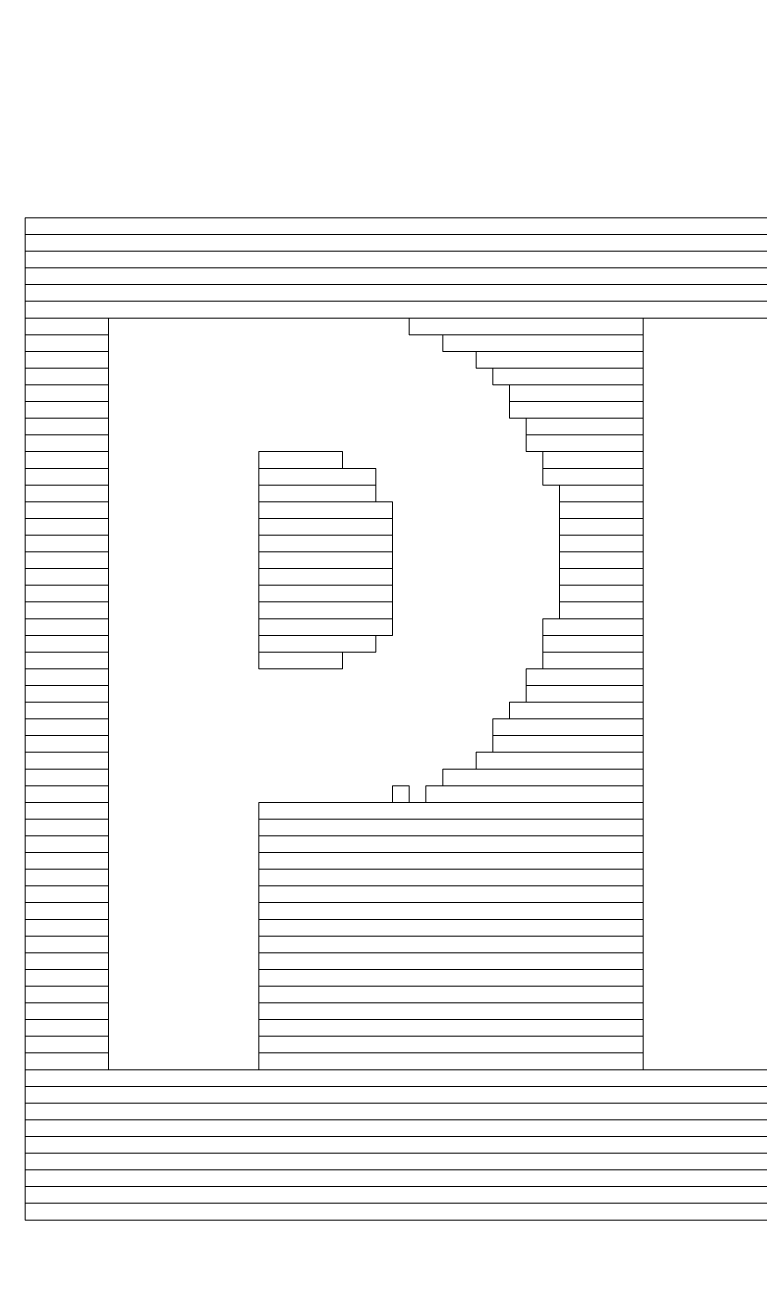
# Model space of a CAD drawing. Header units: millimetres. Extents: x -86 to 67, y -55 to 52.
# Drawn here: x 6.157 to 7.274, y -42.646 to -40.76 of the extents above; entities that cross this region are included whole.
import ezdxf

# ---------------------------------------------------------------- set-up
doc = ezdxf.new("R2010")
doc.units = ezdxf.units.MM
doc.header["$MEASUREMENT"] = 0
doc.layers.add('BG_OUTLINE', color=7, linetype='Continuous')
doc.layers.add('MA_PEN3', color=7, linetype='Continuous')

msp = doc.modelspace()

# ---------------------------------------------------------------- linework, layer by layer
at = {"layer": 'BG_OUTLINE', "color": 3, "lineweight": 9}
msp.add_open_spline([(-60.0926, 34.7331), (-60.0926, 34.7331), (63.7724, 34.7331), (63.7724, 34.7331), (63.7724, 34.7331), (64.585, 34.7336), (65.3646, 34.4113), (65.9396, 33.837), (65.9396, 33.837), (66.5146, 33.2627), (66.8379, 32.4797), (66.8384, 31.667), (66.8384, 31.667), (66.8384, 31.667), (66.8412, -52.28), (66.8412, -52.28), (66.8412, -52.28), (66.8412, -52.28), (66.8384, -52.1933), (66.8384, -52.1933), (66.8384, -52.1933), (66.8389, -53.006), (66.5166, -53.7856), (65.9424, -54.3606), (65.9424, -54.3606), (65.3681, -54.9356), (64.585, -55.2589), (63.7724, -55.2594), (63.7724, -55.2594), (63.7724, -55.2594), (-60.1869, -55.2594), (-60.1869, -55.2594), (-60.1869, -55.2594), (-60.1869, -55.2594), (-60.0853, -55.2518), (-60.0853, -55.2518), (-60.0853, -55.2518), (-60.8979, -55.2523), (-61.6775, -54.9299), (-62.2525, -54.3557), (-62.2525, -54.3557), (-62.8275, -53.7814), (-63.1508, -52.9984), (-63.1513, -52.1857), (-63.1513, -52.1857), (-63.1513, -52.1857), (-63.1587, 31.667), (-63.1587, 31.667), (-63.1587, 31.667), (-63.1592, 32.4797), (-62.8369, 33.2593), (-62.2626, 33.8343), (-62.2626, 33.8343), (-61.6883, 34.4093), (-60.9053, 34.7326), (-60.0926, 34.7331)], degree=3, knots=[0, 0, 0, 0, 0.071429, 0.071429, 0.071429, 0.071429, 0.142857, 0.142857, 0.142857, 0.142857, 0.214286, 0.214286, 0.214286, 0.214286, 0.285714, 0.285714, 0.285714, 0.285714, 0.357143, 0.357143, 0.357143, 0.357143, 0.428571, 0.428571, 0.428571, 0.428571, 0.5, 0.5, 0.5, 0.5, 0.571429, 0.571429, 0.571429, 0.571429, 0.642857, 0.642857, 0.642857, 0.642857, 0.714286, 0.714286, 0.714286, 0.714286, 0.785714, 0.785714, 0.785714, 0.785714, 0.857143, 0.857143, 0.857143, 0.857143, 0.928571, 0.928571, 0.928571, 0.928571, 1, 1, 1, 1], dxfattribs=at)
at = {"layer": 'MA_PEN3', "color": 5, "lineweight": 9}
for points in [[(6.1579, -41.0786), (6.1579, -41.0786), (6.1579, -41.0532), (6.1579, -41.0532), (6.1579, -41.0532), (6.1579, -41.0532), (11.2125, -41.0532), (11.2125, -41.0532), (11.2125, -41.0532), (11.2125, -41.0532), (11.2125, -41.0786), (11.2125, -41.0786), (11.2125, -41.0786), (11.2125, -41.0786), (6.1579, -41.0786), (6.1579, -41.0786)], [(6.1579, -41.104), (6.1579, -41.104), (6.1579, -41.0786), (6.1579, -41.0786), (6.1579, -41.0786), (6.1579, -41.0786), (11.2125, -41.0786), (11.2125, -41.0786), (11.2125, -41.0786), (11.2125, -41.0786), (11.2125, -41.104), (11.2125, -41.104), (11.2125, -41.104), (11.2125, -41.104), (6.1579, -41.104), (6.1579, -41.104)], [(6.1579, -41.1294), (6.1579, -41.1294), (6.1579, -41.104), (6.1579, -41.104), (6.1579, -41.104), (6.1579, -41.104), (11.2125, -41.104), (11.2125, -41.104), (11.2125, -41.104), (11.2125, -41.104), (11.2125, -41.1294), (11.2125, -41.1294), (11.2125, -41.1294), (11.2125, -41.1294), (6.1579, -41.1294), (6.1579, -41.1294)], [(6.1579, -41.1548), (6.1579, -41.1548), (6.1579, -41.1294), (6.1579, -41.1294), (6.1579, -41.1294), (6.1579, -41.1294), (11.2125, -41.1294), (11.2125, -41.1294), (11.2125, -41.1294), (11.2125, -41.1294), (11.2125, -41.1548), (11.2125, -41.1548), (11.2125, -41.1548), (11.2125, -41.1548), (6.1579, -41.1548), (6.1579, -41.1548)], [(6.1579, -41.1802), (6.1579, -41.1802), (6.1579, -41.1548), (6.1579, -41.1548), (6.1579, -41.1548), (6.1579, -41.1548), (11.2125, -41.1548), (11.2125, -41.1548), (11.2125, -41.1548), (11.2125, -41.1548), (11.2125, -41.1802), (11.2125, -41.1802), (11.2125, -41.1802), (11.2125, -41.1802), (6.1579, -41.1802), (6.1579, -41.1802)], [(6.1579, -41.2056), (6.1579, -41.2056), (6.1579, -41.1802), (6.1579, -41.1802), (6.1579, -41.1802), (6.1579, -41.1802), (11.2125, -41.1802), (11.2125, -41.1802), (11.2125, -41.1802), (11.2125, -41.1802), (11.2125, -41.2056), (11.2125, -41.2056), (11.2125, -41.2056), (11.2125, -41.2056), (6.1579, -41.2056), (6.1579, -41.2056)], [(6.1579, -41.231), (6.1579, -41.231), (6.1579, -41.2056), (6.1579, -41.2056), (6.1579, -41.2056), (6.1579, -41.2056), (6.2849, -41.2056), (6.2849, -41.2056), (6.2849, -41.2056), (6.2849, -41.2056), (6.2849, -41.231), (6.2849, -41.231), (6.2849, -41.231), (6.2849, -41.231), (6.1579, -41.231), (6.1579, -41.231)], [(6.7421, -41.231), (6.7421, -41.231), (6.7421, -41.2056), (6.7421, -41.2056), (6.7421, -41.2056), (6.7421, -41.2056), (7.0977, -41.2056), (7.0977, -41.2056), (7.0977, -41.2056), (7.0977, -41.2056), (7.0977, -41.231), (7.0977, -41.231), (7.0977, -41.231), (7.0977, -41.231), (6.7421, -41.231), (6.7421, -41.231)], [(6.1579, -41.2564), (6.1579, -41.2564), (6.1579, -41.231), (6.1579, -41.231), (6.1579, -41.231), (6.1579, -41.231), (6.2849, -41.231), (6.2849, -41.231), (6.2849, -41.231), (6.2849, -41.231), (6.2849, -41.2564), (6.2849, -41.2564), (6.2849, -41.2564), (6.2849, -41.2564), (6.1579, -41.2564), (6.1579, -41.2564)], [(6.7929, -41.2564), (6.7929, -41.2564), (6.7929, -41.231), (6.7929, -41.231), (6.7929, -41.231), (6.7929, -41.231), (7.0977, -41.231), (7.0977, -41.231), (7.0977, -41.231), (7.0977, -41.231), (7.0977, -41.2564), (7.0977, -41.2564), (7.0977, -41.2564), (7.0977, -41.2564), (6.7929, -41.2564), (6.7929, -41.2564)], [(6.1579, -41.2818), (6.1579, -41.2818), (6.1579, -41.2564), (6.1579, -41.2564), (6.1579, -41.2564), (6.1579, -41.2564), (6.2849, -41.2564), (6.2849, -41.2564), (6.2849, -41.2564), (6.2849, -41.2564), (6.2849, -41.2818), (6.2849, -41.2818), (6.2849, -41.2818), (6.2849, -41.2818), (6.1579, -41.2818), (6.1579, -41.2818)], [(6.8437, -41.2818), (6.8437, -41.2818), (6.8437, -41.2564), (6.8437, -41.2564), (6.8437, -41.2564), (6.8437, -41.2564), (7.0977, -41.2564), (7.0977, -41.2564), (7.0977, -41.2564), (7.0977, -41.2564), (7.0977, -41.2818), (7.0977, -41.2818), (7.0977, -41.2818), (7.0977, -41.2818), (6.8437, -41.2818), (6.8437, -41.2818)], [(6.1579, -41.3072), (6.1579, -41.3072), (6.1579, -41.2818), (6.1579, -41.2818), (6.1579, -41.2818), (6.1579, -41.2818), (6.2849, -41.2818), (6.2849, -41.2818), (6.2849, -41.2818), (6.2849, -41.2818), (6.2849, -41.3072), (6.2849, -41.3072), (6.2849, -41.3072), (6.2849, -41.3072), (6.1579, -41.3072), (6.1579, -41.3072)], [(6.8691, -41.3072), (6.8691, -41.3072), (6.8691, -41.2818), (6.8691, -41.2818), (6.8691, -41.2818), (6.8691, -41.2818), (7.0977, -41.2818), (7.0977, -41.2818), (7.0977, -41.2818), (7.0977, -41.2818), (7.0977, -41.3072), (7.0977, -41.3072), (7.0977, -41.3072), (7.0977, -41.3072), (6.8691, -41.3072), (6.8691, -41.3072)], [(6.1579, -41.3326), (6.1579, -41.3326), (6.1579, -41.3072), (6.1579, -41.3072), (6.1579, -41.3072), (6.1579, -41.3072), (6.2849, -41.3072), (6.2849, -41.3072), (6.2849, -41.3072), (6.2849, -41.3072), (6.2849, -41.3326), (6.2849, -41.3326), (6.2849, -41.3326), (6.2849, -41.3326), (6.1579, -41.3326), (6.1579, -41.3326)], [(6.8945, -41.3326), (6.8945, -41.3326), (6.8945, -41.3072), (6.8945, -41.3072), (6.8945, -41.3072), (6.8945, -41.3072), (7.0977, -41.3072), (7.0977, -41.3072), (7.0977, -41.3072), (7.0977, -41.3072), (7.0977, -41.3326), (7.0977, -41.3326), (7.0977, -41.3326), (7.0977, -41.3326), (6.8945, -41.3326), (6.8945, -41.3326)], [(6.1579, -41.358), (6.1579, -41.358), (6.1579, -41.3326), (6.1579, -41.3326), (6.1579, -41.3326), (6.1579, -41.3326), (6.2849, -41.3326), (6.2849, -41.3326), (6.2849, -41.3326), (6.2849, -41.3326), (6.2849, -41.358), (6.2849, -41.358), (6.2849, -41.358), (6.2849, -41.358), (6.1579, -41.358), (6.1579, -41.358)], [(6.8945, -41.358), (6.8945, -41.358), (6.8945, -41.3326), (6.8945, -41.3326), (6.8945, -41.3326), (6.8945, -41.3326), (7.0977, -41.3326), (7.0977, -41.3326), (7.0977, -41.3326), (7.0977, -41.3326), (7.0977, -41.358), (7.0977, -41.358), (7.0977, -41.358), (7.0977, -41.358), (6.8945, -41.358), (6.8945, -41.358)], [(6.1579, -41.3834), (6.1579, -41.3834), (6.1579, -41.358), (6.1579, -41.358), (6.1579, -41.358), (6.1579, -41.358), (6.2849, -41.358), (6.2849, -41.358), (6.2849, -41.358), (6.2849, -41.358), (6.2849, -41.3834), (6.2849, -41.3834), (6.2849, -41.3834), (6.2849, -41.3834), (6.1579, -41.3834), (6.1579, -41.3834)], [(6.9199, -41.3834), (6.9199, -41.3834), (6.9199, -41.358), (6.9199, -41.358), (6.9199, -41.358), (6.9199, -41.358), (7.0977, -41.358), (7.0977, -41.358), (7.0977, -41.358), (7.0977, -41.358), (7.0977, -41.3834), (7.0977, -41.3834), (7.0977, -41.3834), (7.0977, -41.3834), (6.9199, -41.3834), (6.9199, -41.3834)], [(6.1579, -41.4088), (6.1579, -41.4088), (6.1579, -41.3834), (6.1579, -41.3834), (6.1579, -41.3834), (6.1579, -41.3834), (6.2849, -41.3834), (6.2849, -41.3834), (6.2849, -41.3834), (6.2849, -41.3834), (6.2849, -41.4088), (6.2849, -41.4088), (6.2849, -41.4088), (6.2849, -41.4088), (6.1579, -41.4088), (6.1579, -41.4088)], [(6.9199, -41.4088), (6.9199, -41.4088), (6.9199, -41.3834), (6.9199, -41.3834), (6.9199, -41.3834), (6.9199, -41.3834), (7.0977, -41.3834), (7.0977, -41.3834), (7.0977, -41.3834), (7.0977, -41.3834), (7.0977, -41.4088), (7.0977, -41.4088), (7.0977, -41.4088), (7.0977, -41.4088), (6.9199, -41.4088), (6.9199, -41.4088)], [(6.1579, -41.4342), (6.1579, -41.4342), (6.1579, -41.4088), (6.1579, -41.4088), (6.1579, -41.4088), (6.1579, -41.4088), (6.2849, -41.4088), (6.2849, -41.4088), (6.2849, -41.4088), (6.2849, -41.4088), (6.2849, -41.4342), (6.2849, -41.4342), (6.2849, -41.4342), (6.2849, -41.4342), (6.1579, -41.4342), (6.1579, -41.4342)], [(6.5135, -41.4342), (6.5135, -41.4342), (6.5135, -41.4088), (6.5135, -41.4088), (6.5135, -41.4088), (6.5135, -41.4088), (6.6405, -41.4088), (6.6405, -41.4088), (6.6405, -41.4088), (6.6405, -41.4088), (6.6405, -41.4342), (6.6405, -41.4342), (6.6405, -41.4342), (6.6405, -41.4342), (6.5135, -41.4342), (6.5135, -41.4342)], [(6.9453, -41.4342), (6.9453, -41.4342), (6.9453, -41.4088), (6.9453, -41.4088), (6.9453, -41.4088), (6.9453, -41.4088), (7.0977, -41.4088), (7.0977, -41.4088), (7.0977, -41.4088), (7.0977, -41.4088), (7.0977, -41.4342), (7.0977, -41.4342), (7.0977, -41.4342), (7.0977, -41.4342), (6.9453, -41.4342), (6.9453, -41.4342)], [(6.1579, -41.4596), (6.1579, -41.4596), (6.1579, -41.4342), (6.1579, -41.4342), (6.1579, -41.4342), (6.1579, -41.4342), (6.2849, -41.4342), (6.2849, -41.4342), (6.2849, -41.4342), (6.2849, -41.4342), (6.2849, -41.4596), (6.2849, -41.4596), (6.2849, -41.4596), (6.2849, -41.4596), (6.1579, -41.4596), (6.1579, -41.4596)], [(6.5135, -41.4596), (6.5135, -41.4596), (6.5135, -41.4342), (6.5135, -41.4342), (6.5135, -41.4342), (6.5135, -41.4342), (6.6913, -41.4342), (6.6913, -41.4342), (6.6913, -41.4342), (6.6913, -41.4342), (6.6913, -41.4596), (6.6913, -41.4596), (6.6913, -41.4596), (6.6913, -41.4596), (6.5135, -41.4596), (6.5135, -41.4596)], [(6.9453, -41.4596), (6.9453, -41.4596), (6.9453, -41.4342), (6.9453, -41.4342), (6.9453, -41.4342), (6.9453, -41.4342), (7.0977, -41.4342), (7.0977, -41.4342), (7.0977, -41.4342), (7.0977, -41.4342), (7.0977, -41.4596), (7.0977, -41.4596), (7.0977, -41.4596), (7.0977, -41.4596), (6.9453, -41.4596), (6.9453, -41.4596)], [(6.1579, -41.485), (6.1579, -41.485), (6.1579, -41.4596), (6.1579, -41.4596), (6.1579, -41.4596), (6.1579, -41.4596), (6.2849, -41.4596), (6.2849, -41.4596), (6.2849, -41.4596), (6.2849, -41.4596), (6.2849, -41.485), (6.2849, -41.485), (6.2849, -41.485), (6.2849, -41.485), (6.1579, -41.485), (6.1579, -41.485)], [(6.5135, -41.485), (6.5135, -41.485), (6.5135, -41.4596), (6.5135, -41.4596), (6.5135, -41.4596), (6.5135, -41.4596), (6.6913, -41.4596), (6.6913, -41.4596), (6.6913, -41.4596), (6.6913, -41.4596), (6.6913, -41.485), (6.6913, -41.485), (6.6913, -41.485), (6.6913, -41.485), (6.5135, -41.485), (6.5135, -41.485)], [(6.9707, -41.485), (6.9707, -41.485), (6.9707, -41.4596), (6.9707, -41.4596), (6.9707, -41.4596), (6.9707, -41.4596), (7.0977, -41.4596), (7.0977, -41.4596), (7.0977, -41.4596), (7.0977, -41.4596), (7.0977, -41.485), (7.0977, -41.485), (7.0977, -41.485), (7.0977, -41.485), (6.9707, -41.485), (6.9707, -41.485)], [(6.1579, -41.5104), (6.1579, -41.5104), (6.1579, -41.485), (6.1579, -41.485), (6.1579, -41.485), (6.1579, -41.485), (6.2849, -41.485), (6.2849, -41.485), (6.2849, -41.485), (6.2849, -41.485), (6.2849, -41.5104), (6.2849, -41.5104), (6.2849, -41.5104), (6.2849, -41.5104), (6.1579, -41.5104), (6.1579, -41.5104)], [(6.5135, -41.5104), (6.5135, -41.5104), (6.5135, -41.485), (6.5135, -41.485), (6.5135, -41.485), (6.5135, -41.485), (6.7167, -41.485), (6.7167, -41.485), (6.7167, -41.485), (6.7167, -41.485), (6.7167, -41.5104), (6.7167, -41.5104), (6.7167, -41.5104), (6.7167, -41.5104), (6.5135, -41.5104), (6.5135, -41.5104)], [(6.9707, -41.5104), (6.9707, -41.5104), (6.9707, -41.485), (6.9707, -41.485), (6.9707, -41.485), (6.9707, -41.485), (7.0977, -41.485), (7.0977, -41.485), (7.0977, -41.485), (7.0977, -41.485), (7.0977, -41.5104), (7.0977, -41.5104), (7.0977, -41.5104), (7.0977, -41.5104), (6.9707, -41.5104), (6.9707, -41.5104)], [(6.1579, -41.5358), (6.1579, -41.5358), (6.1579, -41.5104), (6.1579, -41.5104), (6.1579, -41.5104), (6.1579, -41.5104), (6.2849, -41.5104), (6.2849, -41.5104), (6.2849, -41.5104), (6.2849, -41.5104), (6.2849, -41.5358), (6.2849, -41.5358), (6.2849, -41.5358), (6.2849, -41.5358), (6.1579, -41.5358), (6.1579, -41.5358)], [(6.5135, -41.5358), (6.5135, -41.5358), (6.5135, -41.5104), (6.5135, -41.5104), (6.5135, -41.5104), (6.5135, -41.5104), (6.7167, -41.5104), (6.7167, -41.5104), (6.7167, -41.5104), (6.7167, -41.5104), (6.7167, -41.5358), (6.7167, -41.5358), (6.7167, -41.5358), (6.7167, -41.5358), (6.5135, -41.5358), (6.5135, -41.5358)], [(6.9707, -41.5358), (6.9707, -41.5358), (6.9707, -41.5104), (6.9707, -41.5104), (6.9707, -41.5104), (6.9707, -41.5104), (7.0977, -41.5104), (7.0977, -41.5104), (7.0977, -41.5104), (7.0977, -41.5104), (7.0977, -41.5358), (7.0977, -41.5358), (7.0977, -41.5358), (7.0977, -41.5358), (6.9707, -41.5358), (6.9707, -41.5358)], [(6.1579, -41.5612), (6.1579, -41.5612), (6.1579, -41.5358), (6.1579, -41.5358), (6.1579, -41.5358), (6.1579, -41.5358), (6.2849, -41.5358), (6.2849, -41.5358), (6.2849, -41.5358), (6.2849, -41.5358), (6.2849, -41.5612), (6.2849, -41.5612), (6.2849, -41.5612), (6.2849, -41.5612), (6.1579, -41.5612), (6.1579, -41.5612)], [(6.5135, -41.5612), (6.5135, -41.5612), (6.5135, -41.5358), (6.5135, -41.5358), (6.5135, -41.5358), (6.5135, -41.5358), (6.7167, -41.5358), (6.7167, -41.5358), (6.7167, -41.5358), (6.7167, -41.5358), (6.7167, -41.5612), (6.7167, -41.5612), (6.7167, -41.5612), (6.7167, -41.5612), (6.5135, -41.5612), (6.5135, -41.5612)], [(6.9707, -41.5612), (6.9707, -41.5612), (6.9707, -41.5358), (6.9707, -41.5358), (6.9707, -41.5358), (6.9707, -41.5358), (7.0977, -41.5358), (7.0977, -41.5358), (7.0977, -41.5358), (7.0977, -41.5358), (7.0977, -41.5612), (7.0977, -41.5612), (7.0977, -41.5612), (7.0977, -41.5612), (6.9707, -41.5612), (6.9707, -41.5612)], [(6.1579, -41.5866), (6.1579, -41.5866), (6.1579, -41.5612), (6.1579, -41.5612), (6.1579, -41.5612), (6.1579, -41.5612), (6.2849, -41.5612), (6.2849, -41.5612), (6.2849, -41.5612), (6.2849, -41.5612), (6.2849, -41.5866), (6.2849, -41.5866), (6.2849, -41.5866), (6.2849, -41.5866), (6.1579, -41.5866), (6.1579, -41.5866)], [(6.5135, -41.5866), (6.5135, -41.5866), (6.5135, -41.5612), (6.5135, -41.5612), (6.5135, -41.5612), (6.5135, -41.5612), (6.7167, -41.5612), (6.7167, -41.5612), (6.7167, -41.5612), (6.7167, -41.5612), (6.7167, -41.5866), (6.7167, -41.5866), (6.7167, -41.5866), (6.7167, -41.5866), (6.5135, -41.5866), (6.5135, -41.5866)], [(6.9707, -41.5866), (6.9707, -41.5866), (6.9707, -41.5612), (6.9707, -41.5612), (6.9707, -41.5612), (6.9707, -41.5612), (7.0977, -41.5612), (7.0977, -41.5612), (7.0977, -41.5612), (7.0977, -41.5612), (7.0977, -41.5866), (7.0977, -41.5866), (7.0977, -41.5866), (7.0977, -41.5866), (6.9707, -41.5866), (6.9707, -41.5866)], [(6.1579, -41.612), (6.1579, -41.612), (6.1579, -41.5866), (6.1579, -41.5866), (6.1579, -41.5866), (6.1579, -41.5866), (6.2849, -41.5866), (6.2849, -41.5866), (6.2849, -41.5866), (6.2849, -41.5866), (6.2849, -41.612), (6.2849, -41.612), (6.2849, -41.612), (6.2849, -41.612), (6.1579, -41.612), (6.1579, -41.612)], [(6.5135, -41.612), (6.5135, -41.612), (6.5135, -41.5866), (6.5135, -41.5866), (6.5135, -41.5866), (6.5135, -41.5866), (6.7167, -41.5866), (6.7167, -41.5866), (6.7167, -41.5866), (6.7167, -41.5866), (6.7167, -41.612), (6.7167, -41.612), (6.7167, -41.612), (6.7167, -41.612), (6.5135, -41.612), (6.5135, -41.612)], [(6.9707, -41.612), (6.9707, -41.612), (6.9707, -41.5866), (6.9707, -41.5866), (6.9707, -41.5866), (6.9707, -41.5866), (7.0977, -41.5866), (7.0977, -41.5866), (7.0977, -41.5866), (7.0977, -41.5866), (7.0977, -41.612), (7.0977, -41.612), (7.0977, -41.612), (7.0977, -41.612), (6.9707, -41.612), (6.9707, -41.612)], [(6.1579, -41.6374), (6.1579, -41.6374), (6.1579, -41.612), (6.1579, -41.612), (6.1579, -41.612), (6.1579, -41.612), (6.2849, -41.612), (6.2849, -41.612), (6.2849, -41.612), (6.2849, -41.612), (6.2849, -41.6374), (6.2849, -41.6374), (6.2849, -41.6374), (6.2849, -41.6374), (6.1579, -41.6374), (6.1579, -41.6374)], [(6.5135, -41.6374), (6.5135, -41.6374), (6.5135, -41.612), (6.5135, -41.612), (6.5135, -41.612), (6.5135, -41.612), (6.7167, -41.612), (6.7167, -41.612), (6.7167, -41.612), (6.7167, -41.612), (6.7167, -41.6374), (6.7167, -41.6374), (6.7167, -41.6374), (6.7167, -41.6374), (6.5135, -41.6374), (6.5135, -41.6374)], [(6.9707, -41.6374), (6.9707, -41.6374), (6.9707, -41.612), (6.9707, -41.612), (6.9707, -41.612), (6.9707, -41.612), (7.0977, -41.612), (7.0977, -41.612), (7.0977, -41.612), (7.0977, -41.612), (7.0977, -41.6374), (7.0977, -41.6374), (7.0977, -41.6374), (7.0977, -41.6374), (6.9707, -41.6374), (6.9707, -41.6374)], [(6.1579, -41.6628), (6.1579, -41.6628), (6.1579, -41.6374), (6.1579, -41.6374), (6.1579, -41.6374), (6.1579, -41.6374), (6.2849, -41.6374), (6.2849, -41.6374), (6.2849, -41.6374), (6.2849, -41.6374), (6.2849, -41.6628), (6.2849, -41.6628), (6.2849, -41.6628), (6.2849, -41.6628), (6.1579, -41.6628), (6.1579, -41.6628)], [(6.5135, -41.6628), (6.5135, -41.6628), (6.5135, -41.6374), (6.5135, -41.6374), (6.5135, -41.6374), (6.5135, -41.6374), (6.7167, -41.6374), (6.7167, -41.6374), (6.7167, -41.6374), (6.7167, -41.6374), (6.7167, -41.6628), (6.7167, -41.6628), (6.7167, -41.6628), (6.7167, -41.6628), (6.5135, -41.6628), (6.5135, -41.6628)], [(6.9707, -41.6628), (6.9707, -41.6628), (6.9707, -41.6374), (6.9707, -41.6374), (6.9707, -41.6374), (6.9707, -41.6374), (7.0977, -41.6374), (7.0977, -41.6374), (7.0977, -41.6374), (7.0977, -41.6374), (7.0977, -41.6628), (7.0977, -41.6628), (7.0977, -41.6628), (7.0977, -41.6628), (6.9707, -41.6628), (6.9707, -41.6628)], [(6.1579, -41.6882), (6.1579, -41.6882), (6.1579, -41.6628), (6.1579, -41.6628), (6.1579, -41.6628), (6.1579, -41.6628), (6.2849, -41.6628), (6.2849, -41.6628), (6.2849, -41.6628), (6.2849, -41.6628), (6.2849, -41.6882), (6.2849, -41.6882), (6.2849, -41.6882), (6.2849, -41.6882), (6.1579, -41.6882), (6.1579, -41.6882)], [(6.5135, -41.6882), (6.5135, -41.6882), (6.5135, -41.6628), (6.5135, -41.6628), (6.5135, -41.6628), (6.5135, -41.6628), (6.7167, -41.6628), (6.7167, -41.6628), (6.7167, -41.6628), (6.7167, -41.6628), (6.7167, -41.6882), (6.7167, -41.6882), (6.7167, -41.6882), (6.7167, -41.6882), (6.5135, -41.6882), (6.5135, -41.6882)], [(6.9453, -41.6882), (6.9453, -41.6882), (6.9453, -41.6628), (6.9453, -41.6628), (6.9453, -41.6628), (6.9453, -41.6628), (7.0977, -41.6628), (7.0977, -41.6628), (7.0977, -41.6628), (7.0977, -41.6628), (7.0977, -41.6882), (7.0977, -41.6882), (7.0977, -41.6882), (7.0977, -41.6882), (6.9453, -41.6882), (6.9453, -41.6882)], [(6.1579, -41.7136), (6.1579, -41.7136), (6.1579, -41.6882), (6.1579, -41.6882), (6.1579, -41.6882), (6.1579, -41.6882), (6.2849, -41.6882), (6.2849, -41.6882), (6.2849, -41.6882), (6.2849, -41.6882), (6.2849, -41.7136), (6.2849, -41.7136), (6.2849, -41.7136), (6.2849, -41.7136), (6.1579, -41.7136), (6.1579, -41.7136)], [(6.5135, -41.7136), (6.5135, -41.7136), (6.5135, -41.6882), (6.5135, -41.6882), (6.5135, -41.6882), (6.5135, -41.6882), (6.6913, -41.6882), (6.6913, -41.6882), (6.6913, -41.6882), (6.6913, -41.6882), (6.6913, -41.7136), (6.6913, -41.7136), (6.6913, -41.7136), (6.6913, -41.7136), (6.5135, -41.7136), (6.5135, -41.7136)], [(6.9453, -41.7136), (6.9453, -41.7136), (6.9453, -41.6882), (6.9453, -41.6882), (6.9453, -41.6882), (6.9453, -41.6882), (7.0977, -41.6882), (7.0977, -41.6882), (7.0977, -41.6882), (7.0977, -41.6882), (7.0977, -41.7136), (7.0977, -41.7136), (7.0977, -41.7136), (7.0977, -41.7136), (6.9453, -41.7136), (6.9453, -41.7136)], [(6.1579, -41.739), (6.1579, -41.739), (6.1579, -41.7136), (6.1579, -41.7136), (6.1579, -41.7136), (6.1579, -41.7136), (6.2849, -41.7136), (6.2849, -41.7136), (6.2849, -41.7136), (6.2849, -41.7136), (6.2849, -41.739), (6.2849, -41.739), (6.2849, -41.739), (6.2849, -41.739), (6.1579, -41.739), (6.1579, -41.739)], [(6.5135, -41.739), (6.5135, -41.739), (6.5135, -41.7136), (6.5135, -41.7136), (6.5135, -41.7136), (6.5135, -41.7136), (6.6405, -41.7136), (6.6405, -41.7136), (6.6405, -41.7136), (6.6405, -41.7136), (6.6405, -41.739), (6.6405, -41.739), (6.6405, -41.739), (6.6405, -41.739), (6.5135, -41.739), (6.5135, -41.739)], [(6.9453, -41.739), (6.9453, -41.739), (6.9453, -41.7136), (6.9453, -41.7136), (6.9453, -41.7136), (6.9453, -41.7136), (7.0977, -41.7136), (7.0977, -41.7136), (7.0977, -41.7136), (7.0977, -41.7136), (7.0977, -41.739), (7.0977, -41.739), (7.0977, -41.739), (7.0977, -41.739), (6.9453, -41.739), (6.9453, -41.739)], [(6.1579, -41.7644), (6.1579, -41.7644), (6.1579, -41.739), (6.1579, -41.739), (6.1579, -41.739), (6.1579, -41.739), (6.2849, -41.739), (6.2849, -41.739), (6.2849, -41.739), (6.2849, -41.739), (6.2849, -41.7644), (6.2849, -41.7644), (6.2849, -41.7644), (6.2849, -41.7644), (6.1579, -41.7644), (6.1579, -41.7644)], [(6.9199, -41.7644), (6.9199, -41.7644), (6.9199, -41.739), (6.9199, -41.739), (6.9199, -41.739), (6.9199, -41.739), (7.0977, -41.739), (7.0977, -41.739), (7.0977, -41.739), (7.0977, -41.739), (7.0977, -41.7644), (7.0977, -41.7644), (7.0977, -41.7644), (7.0977, -41.7644), (6.9199, -41.7644), (6.9199, -41.7644)], [(6.1579, -41.7898), (6.1579, -41.7898), (6.1579, -41.7644), (6.1579, -41.7644), (6.1579, -41.7644), (6.1579, -41.7644), (6.2849, -41.7644), (6.2849, -41.7644), (6.2849, -41.7644), (6.2849, -41.7644), (6.2849, -41.7898), (6.2849, -41.7898), (6.2849, -41.7898), (6.2849, -41.7898), (6.1579, -41.7898), (6.1579, -41.7898)], [(6.9199, -41.7898), (6.9199, -41.7898), (6.9199, -41.7644), (6.9199, -41.7644), (6.9199, -41.7644), (6.9199, -41.7644), (7.0977, -41.7644), (7.0977, -41.7644), (7.0977, -41.7644), (7.0977, -41.7644), (7.0977, -41.7898), (7.0977, -41.7898), (7.0977, -41.7898), (7.0977, -41.7898), (6.9199, -41.7898), (6.9199, -41.7898)], [(6.1579, -41.8152), (6.1579, -41.8152), (6.1579, -41.7898), (6.1579, -41.7898), (6.1579, -41.7898), (6.1579, -41.7898), (6.2849, -41.7898), (6.2849, -41.7898), (6.2849, -41.7898), (6.2849, -41.7898), (6.2849, -41.8152), (6.2849, -41.8152), (6.2849, -41.8152), (6.2849, -41.8152), (6.1579, -41.8152), (6.1579, -41.8152)], [(6.8945, -41.8152), (6.8945, -41.8152), (6.8945, -41.7898), (6.8945, -41.7898), (6.8945, -41.7898), (6.8945, -41.7898), (7.0977, -41.7898), (7.0977, -41.7898), (7.0977, -41.7898), (7.0977, -41.7898), (7.0977, -41.8152), (7.0977, -41.8152), (7.0977, -41.8152), (7.0977, -41.8152), (6.8945, -41.8152), (6.8945, -41.8152)], [(6.1579, -41.8406), (6.1579, -41.8406), (6.1579, -41.8152), (6.1579, -41.8152), (6.1579, -41.8152), (6.1579, -41.8152), (6.2849, -41.8152), (6.2849, -41.8152), (6.2849, -41.8152), (6.2849, -41.8152), (6.2849, -41.8406), (6.2849, -41.8406), (6.2849, -41.8406), (6.2849, -41.8406), (6.1579, -41.8406), (6.1579, -41.8406)], [(6.8691, -41.8406), (6.8691, -41.8406), (6.8691, -41.8152), (6.8691, -41.8152), (6.8691, -41.8152), (6.8691, -41.8152), (7.0977, -41.8152), (7.0977, -41.8152), (7.0977, -41.8152), (7.0977, -41.8152), (7.0977, -41.8406), (7.0977, -41.8406), (7.0977, -41.8406), (7.0977, -41.8406), (6.8691, -41.8406), (6.8691, -41.8406)], [(6.1579, -41.866), (6.1579, -41.866), (6.1579, -41.8406), (6.1579, -41.8406), (6.1579, -41.8406), (6.1579, -41.8406), (6.2849, -41.8406), (6.2849, -41.8406), (6.2849, -41.8406), (6.2849, -41.8406), (6.2849, -41.866), (6.2849, -41.866), (6.2849, -41.866), (6.2849, -41.866), (6.1579, -41.866), (6.1579, -41.866)], [(6.8691, -41.866), (6.8691, -41.866), (6.8691, -41.8406), (6.8691, -41.8406), (6.8691, -41.8406), (6.8691, -41.8406), (7.0977, -41.8406), (7.0977, -41.8406), (7.0977, -41.8406), (7.0977, -41.8406), (7.0977, -41.866), (7.0977, -41.866), (7.0977, -41.866), (7.0977, -41.866), (6.8691, -41.866), (6.8691, -41.866)], [(6.1579, -41.8914), (6.1579, -41.8914), (6.1579, -41.866), (6.1579, -41.866), (6.1579, -41.866), (6.1579, -41.866), (6.2849, -41.866), (6.2849, -41.866), (6.2849, -41.866), (6.2849, -41.866), (6.2849, -41.8914), (6.2849, -41.8914), (6.2849, -41.8914), (6.2849, -41.8914), (6.1579, -41.8914), (6.1579, -41.8914)], [(6.8437, -41.8914), (6.8437, -41.8914), (6.8437, -41.866), (6.8437, -41.866), (6.8437, -41.866), (6.8437, -41.866), (7.0977, -41.866), (7.0977, -41.866), (7.0977, -41.866), (7.0977, -41.866), (7.0977, -41.8914), (7.0977, -41.8914), (7.0977, -41.8914), (7.0977, -41.8914), (6.8437, -41.8914), (6.8437, -41.8914)], [(6.1579, -41.9168), (6.1579, -41.9168), (6.1579, -41.8914), (6.1579, -41.8914), (6.1579, -41.8914), (6.1579, -41.8914), (6.2849, -41.8914), (6.2849, -41.8914), (6.2849, -41.8914), (6.2849, -41.8914), (6.2849, -41.9168), (6.2849, -41.9168), (6.2849, -41.9168), (6.2849, -41.9168), (6.1579, -41.9168), (6.1579, -41.9168)], [(6.7929, -41.9168), (6.7929, -41.9168), (6.7929, -41.8914), (6.7929, -41.8914), (6.7929, -41.8914), (6.7929, -41.8914), (7.0977, -41.8914), (7.0977, -41.8914), (7.0977, -41.8914), (7.0977, -41.8914), (7.0977, -41.9168), (7.0977, -41.9168), (7.0977, -41.9168), (7.0977, -41.9168), (6.7929, -41.9168), (6.7929, -41.9168)], [(6.1579, -41.9422), (6.1579, -41.9422), (6.1579, -41.9168), (6.1579, -41.9168), (6.1579, -41.9168), (6.1579, -41.9168), (6.2849, -41.9168), (6.2849, -41.9168), (6.2849, -41.9168), (6.2849, -41.9168), (6.2849, -41.9422), (6.2849, -41.9422), (6.2849, -41.9422), (6.2849, -41.9422), (6.1579, -41.9422), (6.1579, -41.9422)], [(6.7167, -41.9422), (6.7167, -41.9422), (6.7167, -41.9168), (6.7167, -41.9168), (6.7167, -41.9168), (6.7167, -41.9168), (6.7421, -41.9168), (6.7421, -41.9168), (6.7421, -41.9168), (6.7421, -41.9168), (6.7421, -41.9422), (6.7421, -41.9422), (6.7421, -41.9422), (6.7421, -41.9422), (6.7167, -41.9422), (6.7167, -41.9422)], [(6.7675, -41.9422), (6.7675, -41.9422), (6.7675, -41.9168), (6.7675, -41.9168), (6.7675, -41.9168), (6.7675, -41.9168), (7.0977, -41.9168), (7.0977, -41.9168), (7.0977, -41.9168), (7.0977, -41.9168), (7.0977, -41.9422), (7.0977, -41.9422), (7.0977, -41.9422), (7.0977, -41.9422), (6.7675, -41.9422), (6.7675, -41.9422)], [(6.1579, -41.9676), (6.1579, -41.9676), (6.1579, -41.9422), (6.1579, -41.9422), (6.1579, -41.9422), (6.1579, -41.9422), (6.2849, -41.9422), (6.2849, -41.9422), (6.2849, -41.9422), (6.2849, -41.9422), (6.2849, -41.9676), (6.2849, -41.9676), (6.2849, -41.9676), (6.2849, -41.9676), (6.1579, -41.9676), (6.1579, -41.9676)], [(6.5135, -41.9676), (6.5135, -41.9676), (6.5135, -41.9422), (6.5135, -41.9422), (6.5135, -41.9422), (6.5135, -41.9422), (7.0977, -41.9422), (7.0977, -41.9422), (7.0977, -41.9422), (7.0977, -41.9422), (7.0977, -41.9676), (7.0977, -41.9676), (7.0977, -41.9676), (7.0977, -41.9676), (6.5135, -41.9676), (6.5135, -41.9676)], [(6.1579, -41.993), (6.1579, -41.993), (6.1579, -41.9676), (6.1579, -41.9676), (6.1579, -41.9676), (6.1579, -41.9676), (6.2849, -41.9676), (6.2849, -41.9676), (6.2849, -41.9676), (6.2849, -41.9676), (6.2849, -41.993), (6.2849, -41.993), (6.2849, -41.993), (6.2849, -41.993), (6.1579, -41.993), (6.1579, -41.993)], [(6.5135, -41.993), (6.5135, -41.993), (6.5135, -41.9676), (6.5135, -41.9676), (6.5135, -41.9676), (6.5135, -41.9676), (7.0977, -41.9676), (7.0977, -41.9676), (7.0977, -41.9676), (7.0977, -41.9676), (7.0977, -41.993), (7.0977, -41.993), (7.0977, -41.993), (7.0977, -41.993), (6.5135, -41.993), (6.5135, -41.993)], [(6.1579, -42.0184), (6.1579, -42.0184), (6.1579, -41.993), (6.1579, -41.993), (6.1579, -41.993), (6.1579, -41.993), (6.2849, -41.993), (6.2849, -41.993), (6.2849, -41.993), (6.2849, -41.993), (6.2849, -42.0184), (6.2849, -42.0184), (6.2849, -42.0184), (6.2849, -42.0184), (6.1579, -42.0184), (6.1579, -42.0184)], [(6.5135, -42.0184), (6.5135, -42.0184), (6.5135, -41.993), (6.5135, -41.993), (6.5135, -41.993), (6.5135, -41.993), (7.0977, -41.993), (7.0977, -41.993), (7.0977, -41.993), (7.0977, -41.993), (7.0977, -42.0184), (7.0977, -42.0184), (7.0977, -42.0184), (7.0977, -42.0184), (6.5135, -42.0184), (6.5135, -42.0184)], [(6.1579, -42.0438), (6.1579, -42.0438), (6.1579, -42.0184), (6.1579, -42.0184), (6.1579, -42.0184), (6.1579, -42.0184), (6.2849, -42.0184), (6.2849, -42.0184), (6.2849, -42.0184), (6.2849, -42.0184), (6.2849, -42.0438), (6.2849, -42.0438), (6.2849, -42.0438), (6.2849, -42.0438), (6.1579, -42.0438), (6.1579, -42.0438)], [(6.5135, -42.0438), (6.5135, -42.0438), (6.5135, -42.0184), (6.5135, -42.0184), (6.5135, -42.0184), (6.5135, -42.0184), (7.0977, -42.0184), (7.0977, -42.0184), (7.0977, -42.0184), (7.0977, -42.0184), (7.0977, -42.0438), (7.0977, -42.0438), (7.0977, -42.0438), (7.0977, -42.0438), (6.5135, -42.0438), (6.5135, -42.0438)], [(6.1579, -42.0692), (6.1579, -42.0692), (6.1579, -42.0438), (6.1579, -42.0438), (6.1579, -42.0438), (6.1579, -42.0438), (6.2849, -42.0438), (6.2849, -42.0438), (6.2849, -42.0438), (6.2849, -42.0438), (6.2849, -42.0692), (6.2849, -42.0692), (6.2849, -42.0692), (6.2849, -42.0692), (6.1579, -42.0692), (6.1579, -42.0692)], [(6.5135, -42.0692), (6.5135, -42.0692), (6.5135, -42.0438), (6.5135, -42.0438), (6.5135, -42.0438), (6.5135, -42.0438), (7.0977, -42.0438), (7.0977, -42.0438), (7.0977, -42.0438), (7.0977, -42.0438), (7.0977, -42.0692), (7.0977, -42.0692), (7.0977, -42.0692), (7.0977, -42.0692), (6.5135, -42.0692), (6.5135, -42.0692)], [(6.1579, -42.0946), (6.1579, -42.0946), (6.1579, -42.0692), (6.1579, -42.0692), (6.1579, -42.0692), (6.1579, -42.0692), (6.2849, -42.0692), (6.2849, -42.0692), (6.2849, -42.0692), (6.2849, -42.0692), (6.2849, -42.0946), (6.2849, -42.0946), (6.2849, -42.0946), (6.2849, -42.0946), (6.1579, -42.0946), (6.1579, -42.0946)], [(6.5135, -42.0946), (6.5135, -42.0946), (6.5135, -42.0692), (6.5135, -42.0692), (6.5135, -42.0692), (6.5135, -42.0692), (7.0977, -42.0692), (7.0977, -42.0692), (7.0977, -42.0692), (7.0977, -42.0692), (7.0977, -42.0946), (7.0977, -42.0946), (7.0977, -42.0946), (7.0977, -42.0946), (6.5135, -42.0946), (6.5135, -42.0946)], [(6.1579, -42.12), (6.1579, -42.12), (6.1579, -42.0946), (6.1579, -42.0946), (6.1579, -42.0946), (6.1579, -42.0946), (6.2849, -42.0946), (6.2849, -42.0946), (6.2849, -42.0946), (6.2849, -42.0946), (6.2849, -42.12), (6.2849, -42.12), (6.2849, -42.12), (6.2849, -42.12), (6.1579, -42.12), (6.1579, -42.12)], [(6.5135, -42.12), (6.5135, -42.12), (6.5135, -42.0946), (6.5135, -42.0946), (6.5135, -42.0946), (6.5135, -42.0946), (7.0977, -42.0946), (7.0977, -42.0946), (7.0977, -42.0946), (7.0977, -42.0946), (7.0977, -42.12), (7.0977, -42.12), (7.0977, -42.12), (7.0977, -42.12), (6.5135, -42.12), (6.5135, -42.12)], [(6.1579, -42.1454), (6.1579, -42.1454), (6.1579, -42.12), (6.1579, -42.12), (6.1579, -42.12), (6.1579, -42.12), (6.2849, -42.12), (6.2849, -42.12), (6.2849, -42.12), (6.2849, -42.12), (6.2849, -42.1454), (6.2849, -42.1454), (6.2849, -42.1454), (6.2849, -42.1454), (6.1579, -42.1454), (6.1579, -42.1454)], [(6.5135, -42.1454), (6.5135, -42.1454), (6.5135, -42.12), (6.5135, -42.12), (6.5135, -42.12), (6.5135, -42.12), (7.0977, -42.12), (7.0977, -42.12), (7.0977, -42.12), (7.0977, -42.12), (7.0977, -42.1454), (7.0977, -42.1454), (7.0977, -42.1454), (7.0977, -42.1454), (6.5135, -42.1454), (6.5135, -42.1454)], [(6.1579, -42.1708), (6.1579, -42.1708), (6.1579, -42.1454), (6.1579, -42.1454), (6.1579, -42.1454), (6.1579, -42.1454), (6.2849, -42.1454), (6.2849, -42.1454), (6.2849, -42.1454), (6.2849, -42.1454), (6.2849, -42.1708), (6.2849, -42.1708), (6.2849, -42.1708), (6.2849, -42.1708), (6.1579, -42.1708), (6.1579, -42.1708)], [(6.5135, -42.1708), (6.5135, -42.1708), (6.5135, -42.1454), (6.5135, -42.1454), (6.5135, -42.1454), (6.5135, -42.1454), (7.0977, -42.1454), (7.0977, -42.1454), (7.0977, -42.1454), (7.0977, -42.1454), (7.0977, -42.1708), (7.0977, -42.1708), (7.0977, -42.1708), (7.0977, -42.1708), (6.5135, -42.1708), (6.5135, -42.1708)], [(6.1579, -42.1962), (6.1579, -42.1962), (6.1579, -42.1708), (6.1579, -42.1708), (6.1579, -42.1708), (6.1579, -42.1708), (6.2849, -42.1708), (6.2849, -42.1708), (6.2849, -42.1708), (6.2849, -42.1708), (6.2849, -42.1962), (6.2849, -42.1962), (6.2849, -42.1962), (6.2849, -42.1962), (6.1579, -42.1962), (6.1579, -42.1962)], [(6.5135, -42.1962), (6.5135, -42.1962), (6.5135, -42.1708), (6.5135, -42.1708), (6.5135, -42.1708), (6.5135, -42.1708), (7.0977, -42.1708), (7.0977, -42.1708), (7.0977, -42.1708), (7.0977, -42.1708), (7.0977, -42.1962), (7.0977, -42.1962), (7.0977, -42.1962), (7.0977, -42.1962), (6.5135, -42.1962), (6.5135, -42.1962)], [(6.1579, -42.2216), (6.1579, -42.2216), (6.1579, -42.1962), (6.1579, -42.1962), (6.1579, -42.1962), (6.1579, -42.1962), (6.2849, -42.1962), (6.2849, -42.1962), (6.2849, -42.1962), (6.2849, -42.1962), (6.2849, -42.2216), (6.2849, -42.2216), (6.2849, -42.2216), (6.2849, -42.2216), (6.1579, -42.2216), (6.1579, -42.2216)], [(6.5135, -42.2216), (6.5135, -42.2216), (6.5135, -42.1962), (6.5135, -42.1962), (6.5135, -42.1962), (6.5135, -42.1962), (7.0977, -42.1962), (7.0977, -42.1962), (7.0977, -42.1962), (7.0977, -42.1962), (7.0977, -42.2216), (7.0977, -42.2216), (7.0977, -42.2216), (7.0977, -42.2216), (6.5135, -42.2216), (6.5135, -42.2216)], [(6.1579, -42.247), (6.1579, -42.247), (6.1579, -42.2216), (6.1579, -42.2216), (6.1579, -42.2216), (6.1579, -42.2216), (6.2849, -42.2216), (6.2849, -42.2216), (6.2849, -42.2216), (6.2849, -42.2216), (6.2849, -42.247), (6.2849, -42.247), (6.2849, -42.247), (6.2849, -42.247), (6.1579, -42.247), (6.1579, -42.247)], [(6.5135, -42.247), (6.5135, -42.247), (6.5135, -42.2216), (6.5135, -42.2216), (6.5135, -42.2216), (6.5135, -42.2216), (7.0977, -42.2216), (7.0977, -42.2216), (7.0977, -42.2216), (7.0977, -42.2216), (7.0977, -42.247), (7.0977, -42.247), (7.0977, -42.247), (7.0977, -42.247), (6.5135, -42.247), (6.5135, -42.247)], [(6.1579, -42.2724), (6.1579, -42.2724), (6.1579, -42.247), (6.1579, -42.247), (6.1579, -42.247), (6.1579, -42.247), (6.2849, -42.247), (6.2849, -42.247), (6.2849, -42.247), (6.2849, -42.247), (6.2849, -42.2724), (6.2849, -42.2724), (6.2849, -42.2724), (6.2849, -42.2724), (6.1579, -42.2724), (6.1579, -42.2724)], [(6.5135, -42.2724), (6.5135, -42.2724), (6.5135, -42.247), (6.5135, -42.247), (6.5135, -42.247), (6.5135, -42.247), (7.0977, -42.247), (7.0977, -42.247), (7.0977, -42.247), (7.0977, -42.247), (7.0977, -42.2724), (7.0977, -42.2724), (7.0977, -42.2724), (7.0977, -42.2724), (6.5135, -42.2724), (6.5135, -42.2724)], [(6.1579, -42.2978), (6.1579, -42.2978), (6.1579, -42.2724), (6.1579, -42.2724), (6.1579, -42.2724), (6.1579, -42.2724), (6.2849, -42.2724), (6.2849, -42.2724), (6.2849, -42.2724), (6.2849, -42.2724), (6.2849, -42.2978), (6.2849, -42.2978), (6.2849, -42.2978), (6.2849, -42.2978), (6.1579, -42.2978), (6.1579, -42.2978)], [(6.5135, -42.2978), (6.5135, -42.2978), (6.5135, -42.2724), (6.5135, -42.2724), (6.5135, -42.2724), (6.5135, -42.2724), (7.0977, -42.2724), (7.0977, -42.2724), (7.0977, -42.2724), (7.0977, -42.2724), (7.0977, -42.2978), (7.0977, -42.2978), (7.0977, -42.2978), (7.0977, -42.2978), (6.5135, -42.2978), (6.5135, -42.2978)], [(6.1579, -42.3232), (6.1579, -42.3232), (6.1579, -42.2978), (6.1579, -42.2978), (6.1579, -42.2978), (6.1579, -42.2978), (6.2849, -42.2978), (6.2849, -42.2978), (6.2849, -42.2978), (6.2849, -42.2978), (6.2849, -42.3232), (6.2849, -42.3232), (6.2849, -42.3232), (6.2849, -42.3232), (6.1579, -42.3232), (6.1579, -42.3232)], [(6.5135, -42.3232), (6.5135, -42.3232), (6.5135, -42.2978), (6.5135, -42.2978), (6.5135, -42.2978), (6.5135, -42.2978), (7.0977, -42.2978), (7.0977, -42.2978), (7.0977, -42.2978), (7.0977, -42.2978), (7.0977, -42.3232), (7.0977, -42.3232), (7.0977, -42.3232), (7.0977, -42.3232), (6.5135, -42.3232), (6.5135, -42.3232)], [(6.1579, -42.3486), (6.1579, -42.3486), (6.1579, -42.3232), (6.1579, -42.3232), (6.1579, -42.3232), (6.1579, -42.3232), (6.2849, -42.3232), (6.2849, -42.3232), (6.2849, -42.3232), (6.2849, -42.3232), (6.2849, -42.3486), (6.2849, -42.3486), (6.2849, -42.3486), (6.2849, -42.3486), (6.1579, -42.3486), (6.1579, -42.3486)], [(6.5135, -42.3486), (6.5135, -42.3486), (6.5135, -42.3232), (6.5135, -42.3232), (6.5135, -42.3232), (6.5135, -42.3232), (7.0977, -42.3232), (7.0977, -42.3232), (7.0977, -42.3232), (7.0977, -42.3232), (7.0977, -42.3486), (7.0977, -42.3486), (7.0977, -42.3486), (7.0977, -42.3486), (6.5135, -42.3486), (6.5135, -42.3486)], [(6.1579, -42.374), (6.1579, -42.374), (6.1579, -42.3486), (6.1579, -42.3486), (6.1579, -42.3486), (6.1579, -42.3486), (11.2125, -42.3486), (11.2125, -42.3486), (11.2125, -42.3486), (11.2125, -42.3486), (11.2125, -42.374), (11.2125, -42.374), (11.2125, -42.374), (11.2125, -42.374), (6.1579, -42.374), (6.1579, -42.374)], [(6.1579, -42.3994), (6.1579, -42.3994), (6.1579, -42.374), (6.1579, -42.374), (6.1579, -42.374), (6.1579, -42.374), (11.2125, -42.374), (11.2125, -42.374), (11.2125, -42.374), (11.2125, -42.374), (11.2125, -42.3994), (11.2125, -42.3994), (11.2125, -42.3994), (11.2125, -42.3994), (6.1579, -42.3994), (6.1579, -42.3994)], [(6.1579, -42.4248), (6.1579, -42.4248), (6.1579, -42.3994), (6.1579, -42.3994), (6.1579, -42.3994), (6.1579, -42.3994), (11.2125, -42.3994), (11.2125, -42.3994), (11.2125, -42.3994), (11.2125, -42.3994), (11.2125, -42.4248), (11.2125, -42.4248), (11.2125, -42.4248), (11.2125, -42.4248), (6.1579, -42.4248), (6.1579, -42.4248)], [(6.1579, -42.4502), (6.1579, -42.4502), (6.1579, -42.4248), (6.1579, -42.4248), (6.1579, -42.4248), (6.1579, -42.4248), (11.2125, -42.4248), (11.2125, -42.4248), (11.2125, -42.4248), (11.2125, -42.4248), (11.2125, -42.4502), (11.2125, -42.4502), (11.2125, -42.4502), (11.2125, -42.4502), (6.1579, -42.4502), (6.1579, -42.4502)], [(6.1579, -42.4756), (6.1579, -42.4756), (6.1579, -42.4502), (6.1579, -42.4502), (6.1579, -42.4502), (6.1579, -42.4502), (11.2125, -42.4502), (11.2125, -42.4502), (11.2125, -42.4502), (11.2125, -42.4502), (11.2125, -42.4756), (11.2125, -42.4756), (11.2125, -42.4756), (11.2125, -42.4756), (6.1579, -42.4756), (6.1579, -42.4756)], [(6.1579, -42.501), (6.1579, -42.501), (6.1579, -42.4756), (6.1579, -42.4756), (6.1579, -42.4756), (6.1579, -42.4756), (11.2125, -42.4756), (11.2125, -42.4756), (11.2125, -42.4756), (11.2125, -42.4756), (11.2125, -42.501), (11.2125, -42.501), (11.2125, -42.501), (11.2125, -42.501), (6.1579, -42.501), (6.1579, -42.501)], [(6.1579, -42.5264), (6.1579, -42.5264), (6.1579, -42.501), (6.1579, -42.501), (6.1579, -42.501), (6.1579, -42.501), (11.2125, -42.501), (11.2125, -42.501), (11.2125, -42.501), (11.2125, -42.501), (11.2125, -42.5264), (11.2125, -42.5264), (11.2125, -42.5264), (11.2125, -42.5264), (6.1579, -42.5264), (6.1579, -42.5264)], [(6.1579, -42.5518), (6.1579, -42.5518), (6.1579, -42.5264), (6.1579, -42.5264), (6.1579, -42.5264), (6.1579, -42.5264), (11.2125, -42.5264), (11.2125, -42.5264), (11.2125, -42.5264), (11.2125, -42.5264), (11.2125, -42.5518), (11.2125, -42.5518), (11.2125, -42.5518), (11.2125, -42.5518), (6.1579, -42.5518), (6.1579, -42.5518)], [(6.1579, -42.5772), (6.1579, -42.5772), (6.1579, -42.5518), (6.1579, -42.5518), (6.1579, -42.5518), (6.1579, -42.5518), (11.2125, -42.5518), (11.2125, -42.5518), (11.2125, -42.5518), (11.2125, -42.5518), (11.2125, -42.5772), (11.2125, -42.5772), (11.2125, -42.5772), (11.2125, -42.5772), (6.1579, -42.5772), (6.1579, -42.5772)]]:
    msp.add_open_spline(points, degree=3, knots=[0, 0, 0, 0, 0.25, 0.25, 0.25, 0.25, 0.5, 0.5, 0.5, 0.5, 0.75, 0.75, 0.75, 0.75, 1, 1, 1, 1], dxfattribs=at)

doc.saveas('drawing.dxf')
